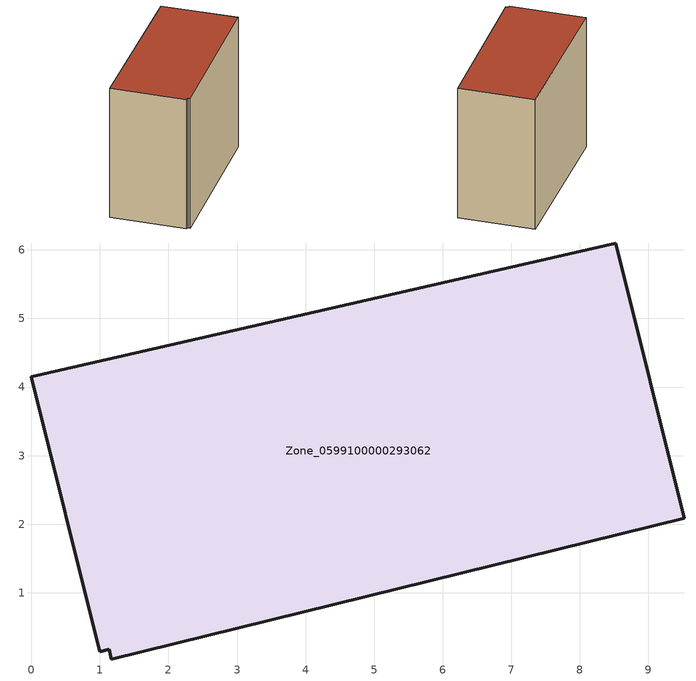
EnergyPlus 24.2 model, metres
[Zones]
Zone_0599100000293062
 floor ground (C_G): 1.13,0.18 1,0.14 0,4.15 8.52,6.1 9.52,2.09 1.17,0.03 z0
 wall outside (C_F): 9.52,2.09 8.52,6.1 0,4.15 1,0.14 1.13,0.18 1.17,0.03 9.52,2.09 z0:7.67
 roof outside (C_R): 1.17,0.03 9.52,2.09 8.52,6.1 0,4.15 1,0.14 1.13,0.18 z7.67
[BUILDING]
Pand.0599100000293062: North Axis=0; Terrain=City; Loads Convergence Tolerance Value=0.04; Temperature Convergence Tolerance Value=0.4; Solar Distribution=FullExterior; Maximum Number of Warmup Days=25; Minimum Number of Warmup Days=1
[Site:Location]
Rotterdam.The.Hague.AP_ZH_NLD Design_Conditions: Latitude=51.96; Longitude=4.45; Time Zone=1; Elevation=-4.5
[SITE:GROUNDTEMPERATURE:BUILDINGSURFACE]
18, 18, 18, 18, 18, 18, 18, 18, 18, 18, 18, 18
[MATERIAL] Thermal Absorptance=0.9; Solar Absorptance=0.7; Visible Absorptance=0.7
Name | Roughness | Thickness | Conductivity | Density | Specific Heat
G.TI.1946 | MediumSmooth | 0.15 | 1 | 540 | 1210
F.TI.1946 | Rough | 0.3 | 0.857143 | 1920 | 840
R.TI.1946 | MediumRough | 0.2 | 0.1 | 1500 | 1000
[CONSTRUCTION]
C_G: G.TI.1946
C_F: F.TI.1946
C_R: R.TI.1946
[ZONE]
Zone_0599100000293062: Type=1; Multiplier=1; Ceiling Height=Autocalculate; Volume=Autocalculate; Floor Area=autocalculate; Part of Total Floor Area=Yes
[ZONEINFILTRATION:DESIGNFLOWRATE]
Infil_Zone_0599100000293062: Zone or ZoneList or Space or SpaceList=Zone_0599100000293062; Schedule=AlwaysOn; Design Flow Rate Calculation Method=Flow/Area; Flow Rate per Floor Area=0.003; Constant Term Coefficient=1; Temperature Term Coefficient=0; Velocity Term Coefficient=0; Velocity Squared Term Coefficient=0
[HVACTEMPLATE:ZONE:IDEALLOADSAIRSYSTEM]
Zone_0599100000293062: Maximum Heating Supply Air Temperature=50; Minimum Cooling Supply Air Temperature=13; Maximum Heating Supply Air Humidity Ratio=0.0156; Minimum Cooling Supply Air Humidity Ratio=0.0077; Heating Limit=NoLimit; Cooling Limit=NoLimit; Dehumidification Control Type=ConstantSensibleHeatRatio; Cooling Sensible Heat Ratio=0.7; Dehumidification Setpoint=60; Humidification Control Type=None; Humidification Setpoint=30; Outdoor Air Method=None; Outdoor Air Flow Rate per Person=0.00944; Outdoor Air Flow Rate per Zone Floor Area=0; Outdoor Air Flow Rate per Zone=0; Demand Controlled Ventilation Type=None; Outdoor Air Economizer Type=NoEconomizer; Heat Recovery Type=None; Sensible Heat Recovery Effectiveness=0.7; Latent Heat Recovery Effectiveness=0.65
[ZONECONTROL:THERMOSTAT]
ThermostatControl_Zone_0599100000293062: Zone or ZoneList=Zone_0599100000293062; Control Type Schedule=DualSetpointControlType; Control 1=Thermostat_Zone_0599100000293062; Temperature Difference Between Cutout And Setpoint=0
[THERMOSTATSETPOINT:DUALSETPOINT]
Thermostat_Zone_0599100000293062: Heating Setpoint Temperature Schedule=HeatingSetpoint_Zone_0599100000293062; Cooling Setpoint Temperature Schedule=CoolingSetpoint_Zone_0599100000293062
[SCHEDULE:COMPACT]
HeatingSetpoint_Zone_0599100000293062: Through: 12/31, For: AllDays, Until: 24:00, 21
CoolingSetpoint_Zone_0599100000293062: Through: 12/31, For: AllDays, Until: 24:00, 24
DualSetpointControlType: Through: 12/31, For: AllDays, Until: 24:00, 4
AlwaysOn: Through: 12/31, For: AllDays, Until: 24:00, 1
